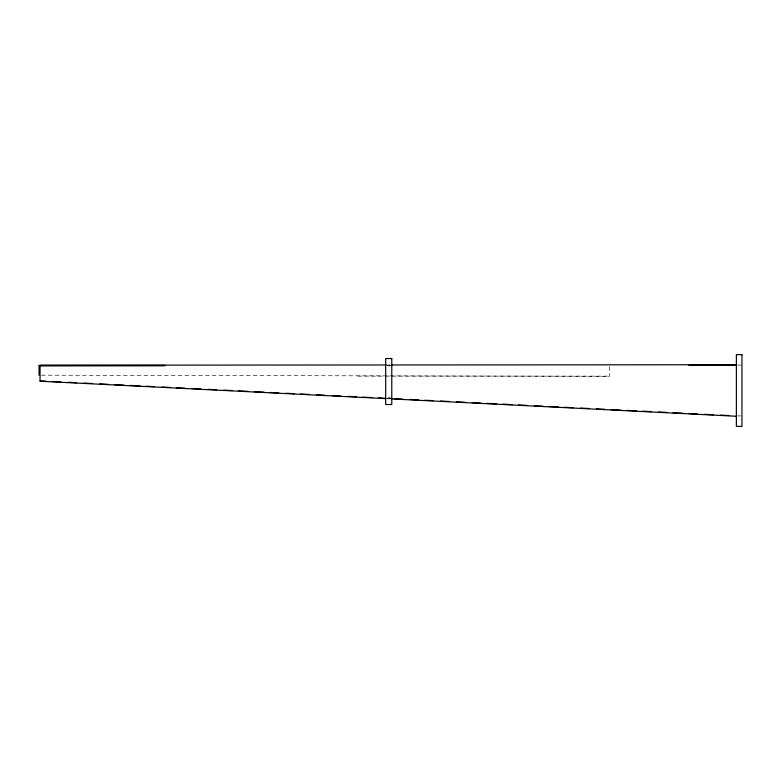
<?xml version="1.0" encoding="UTF-8"?>
<svg xmlns="http://www.w3.org/2000/svg" width="781" height="781" viewBox="0 0 781 781"><rect width="100%" height="100%" fill="white"/><g stroke="black" fill="none" stroke-linecap="round" stroke-linejoin="round"><path stroke-width="0.59" stroke-dasharray="3.9 2.93" d="M387.61 364.971L390.051 364.971M737.489 365.088L741.95 365.088M387.61 365.323L390.051 365.313M387.62 365.508L390.559 365.508M387.62 365.674L390.061 365.674M357.903 376.13L609.444 376.13M388.128 397.558L390.559 397.558M737.489 415.912L740.837 415.912M41.452 375.192L609.444 376.305L609.444 366.074M387.005 398.339L390.656 398.525M387.005 398.691L390.656 398.866"/><path stroke-width="1.17" d="M386.39 364.971L40.056 365.205L40.056 381.235L385.785 398.622M391.271 364.971L736.376 364.737M40.056 365.547L165.67 365.469M688.813 365.118L736.376 365.088M164.586 365.508L39.05 365.508L39.05 375.183M39.05 365.674L164.586 365.674M40.056 380.884L46.147 381.196M52.229 381.499L60.752 381.929M68.054 382.29L76.577 382.719M83.879 383.09L92.402 383.52M99.714 383.891L108.227 384.311M114.319 384.623L124.052 385.111M130.144 385.414L139.877 385.912M145.969 386.214L154.492 386.644M161.794 387.005L170.317 387.435M176.399 387.747L184.921 388.177M192.224 388.538L200.746 388.967M208.049 389.338L216.571 389.768M223.874 390.129L232.396 390.559M238.488 390.871L248.221 391.359M254.313 391.662L264.046 392.15M270.138 392.462L278.661 392.892M285.963 393.253L294.486 393.683M300.568 393.995L309.091 394.425M316.393 394.786L324.916 395.215M332.218 395.586L340.741 396.016M348.043 396.377L356.566 396.807M362.657 397.119L372.391 397.607M378.482 397.91L385.785 398.281M394.307 398.71L402.83 399.14M410.132 399.501L418.655 399.931M424.737 400.233L433.26 400.663M440.562 401.034L449.085 401.463M456.387 401.834L464.91 402.254M472.212 402.625L480.735 403.055M486.827 403.357L496.56 403.855M502.652 404.158L512.385 404.646M518.477 404.948L526.999 405.378M534.302 405.749L542.824 406.179M548.906 406.481L558.649 406.969M564.731 407.282L573.254 407.711M580.556 408.072L589.079 408.502M596.381 408.873L604.904 409.303M610.996 409.605L620.729 410.093M626.821 410.406L636.554 410.894M642.646 411.196L651.159 411.626M658.471 411.997L666.984 412.427M673.076 412.729L682.819 413.217M688.901 413.53L697.423 413.959M704.726 414.32L713.248 414.75M720.551 415.121L729.073 415.551M391.867 398.935L736.376 416.263M741.95 354.633L736.376 354.633L736.376 426.367L741.95 426.367L741.95 354.633M391.779 358.538L385.687 358.538L385.687 404.519L391.779 404.519L391.779 358.538"/></g></svg>
